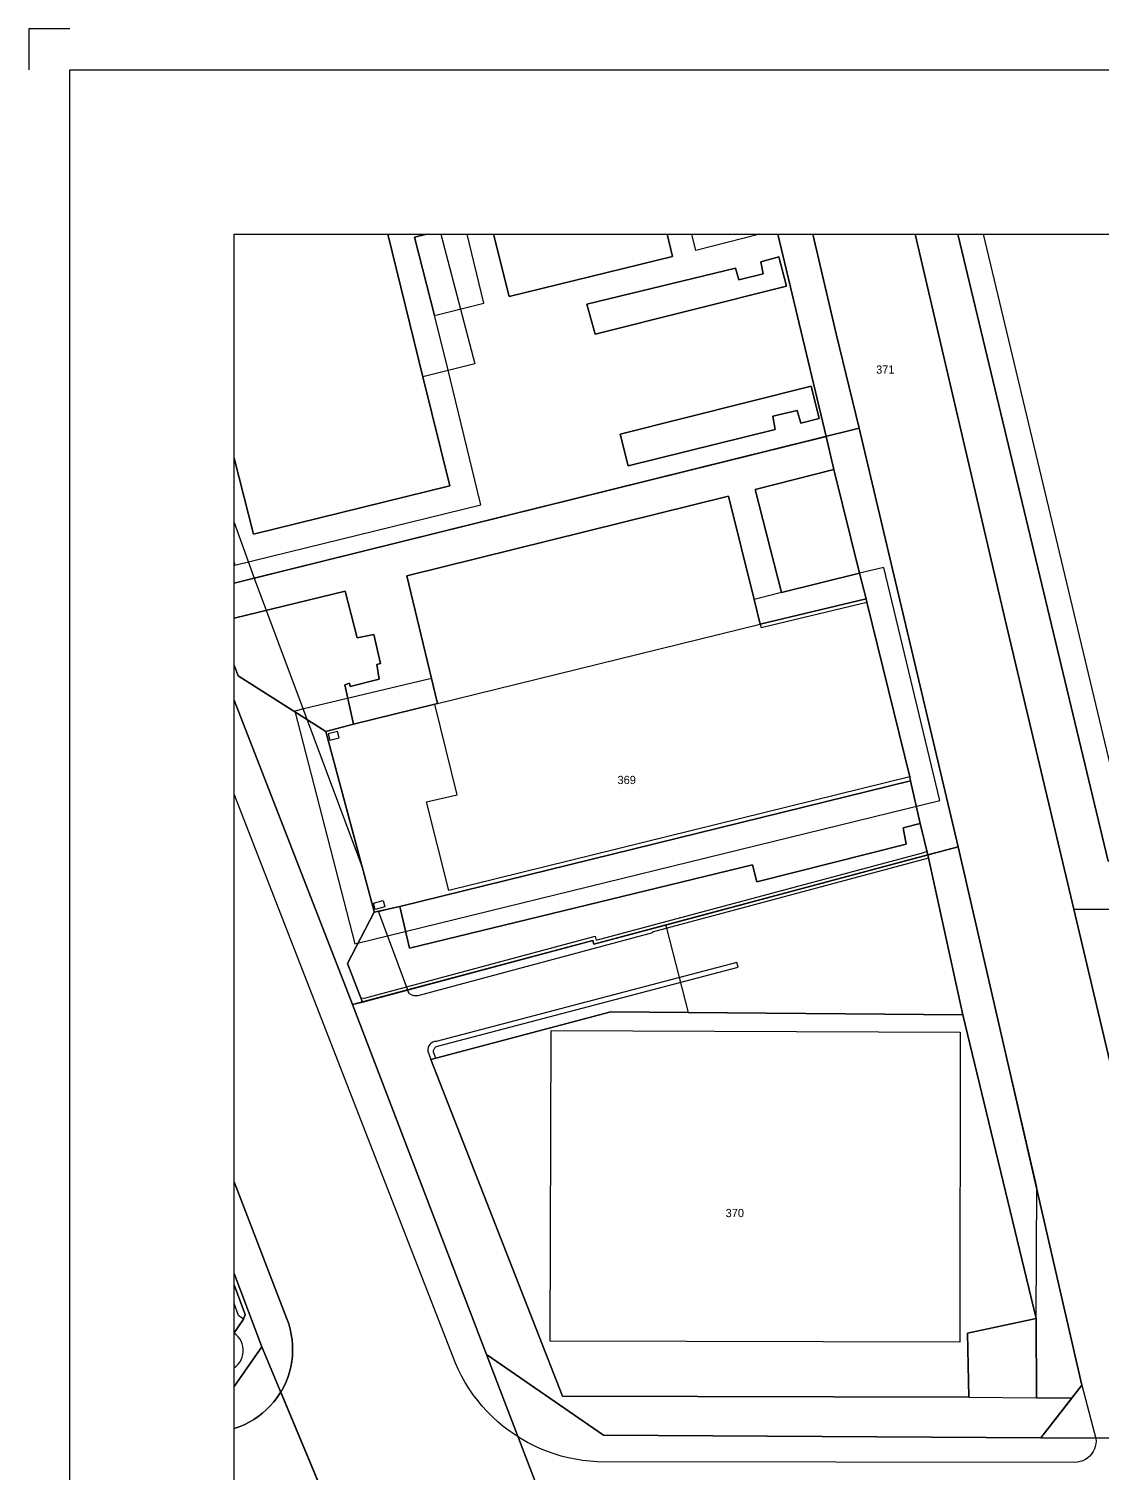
# Model space of a CAD drawing. Header units: millimetres. Extents: x -89652 to 120348, y -80434 to 68066.
# Drawn here: x -89652 to -24292, y -19879 to 68066 of the extents above; entities that cross this region are included whole.
import ezdxf

# ---------------------------------------------------------------- set-up
doc = ezdxf.new("R2010")
doc.units = ezdxf.units.MM
for name, color, linetype in [('A1A0_AVDATEN', 251, 'Continuous'), ('A1T0_GEBAEUDE', 253, 'Continuous'), ('V_PLANLAYOUT', 252, 'Continuous')]:
    doc.layers.add(name, color=color, linetype=linetype)
doc.styles.add('___GED01', font='', dxfattribs={"height": 200})
doc.styles.get('___GED01').set_extended_font_data('GED01')

msp = doc.modelspace()

# ---------------------------------------------------------------- linework, layer by layer
at = {"layer": 'A1A0_AVDATEN'}
for points in [[(-77152, 34310), (-39092, 43745), (-40491, 49497), (-41905, 55566)], [(-77152, 35572), (-77112, 35410), (-62129, 39076), (-62164, 39242), (-64307, 48038), (-64951, 50619), (-66161, 55378), (-65419, 55566)], [(-77152, 38014), (-75927, 34614), (-41101, 43246), (-44050, 55566)], [(-64565, 55566), (-62498, 47666), (-65651, 46869), (-64016, 40235), (-75982, 37289), (-77152, 41931)], [(-41905, 55566), (-40491, 49497), (-39092, 43745), (-33057, 18262), (-25522, -14524), (-24672, -17771), (-24663, -17933), (-24675, -18095), (-24706, -18254), (-24757, -18408), (-24827, -18554), (-24915, -18690), (-25028, -18824), (-25158, -18942), (-25303, -19042), (-25459, -19121), (-25625, -19178), (-25797, -19213), (-25972, -19224), (-55043, -19188), (-55486, -19158), (-55927, -19108), (-56365, -19038), (-56800, -18948), (-57230, -18839), (-57655, -18711), (-58074, -18564), (-58485, -18398), (-58889, -18214), (-59284, -18012), (-59670, -17792), (-60045, -17555), (-60409, -17301), (-60762, -17031), (-61101, -16747), (-61427, -16447), (-61739, -16133), (-62037, -15806), (-62320, -15465), (-62588, -15112), (-62839, -14747), (-63073, -14371), (-63291, -13986), (-63491, -13590), (-63672, -13186), (-77152, 21460)], [(-44050, 55566), (-41101, 43246), (-40621, 41237), (-39062, 34915), (-38667, 33354), (-38620, 33160), (-36012, 22522), (-35958, 22286), (-35373, 19677), (-34912, 17765), (-32778, 8024), (-28304, -10459), (-28286, -15290), (-26145, -15325), (-28021, -17740), (-54664, -17558), (-61785, -12660), (-69948, 8647), (-77152, 27195)], [(-77152, 32175), (-70397, 33823), (-69652, 30979), (-68651, 31187), (-68235, 29414), (-68460, 29364), (-68313, 28471), (-70078, 28027), (-70130, 28220), (-70417, 28132), (-69883, 25728), (-64937, 26937), (-64762, 26980), (-65128, 28500), (-66633, 34765), (-47036, 39601), (-45486, 33324), (-45113, 31814), (-38667, 33354), (-39062, 34915), (-43819, 33737), (-45421, 40026), (-40621, 41237), (-41101, 43246), (-44050, 55566)], [(-67793, 55566), (-65651, 46869), (-64016, 40235), (-75982, 37289), (-77152, 41931)], [(-67793, 55566), (-65651, 46869), (-64016, 40235)], [(-65419, 55566), (-66161, 55378), (-64951, 50619), (-61942, 51368), (-62964, 55566)], [(-50788, 55566), (-50457, 54215), (-60411, 51760), (-61351, 55566)], [(-45146, 55566), (-49032, 54578), (-49276, 55566)], [(-41905, 55566), (-40491, 49497), (-39092, 43745), (-33057, 18262), (-25522, -14524), (-28021, -17740), (-18406, -17749), (-26022, 14462), (-30108, 31743), (-35674, 55566)], [(-35674, 55566), (-30108, 31743), (-26022, 14462), (5, 14401), (8, 13337), (4749, 13341), (2151, 39358), (436, 55566)], [(-35674, 55566), (-30108, 31743), (-26022, 14462), (-18406, -17749)], [(-23920, 17392), (-33085, 55566)], [(-77152, 27195), (-69948, 8647), (-55314, 12563), (-55249, 12321), (-33057, 18262), (-39092, 43745), (-77152, 34310)], [(-41101, 43246), (-75927, 34614), (-69357, 17021), (-71573, 25273), (-69883, 25728), (-64937, 26937), (-64762, 26980), (-65128, 28500), (-66633, 34765), (-47036, 39601), (-45486, 33324), (-45113, 31814), (-38667, 33354), (-39062, 34915), (-40621, 41237), (-41101, 43246)], [(-64016, 40235), (-75982, 37289), (-77152, 41931)], [(-35958, 22286), (-67055, 14621), (-68618, 14272), (-68629, 14311), (-71573, 25273), (-69883, 25728), (-64937, 26937), (-64762, 26980), (-65128, 28500), (-72909, 26656), (-73454, 26526), (-69811, 12356), (-34173, 21081), (-37591, 35260), (-39062, 34915), (-43819, 33737), (-45486, 33324), (-45113, 31814), (-38667, 33354), (-38620, 33160), (-36012, 22522), (-35958, 22286)], [(-77152, 29321), (-76911, 28671), (-71573, 25273), (-69883, 25728), (-70417, 28132), (-70130, 28220), (-70078, 28027), (-68313, 28471), (-68460, 29364), (-68235, 29414), (-68651, 31187), (-69652, 30979), (-70397, 33823), (-77152, 32175)], [(-77152, 27195), (-69948, 8647), (-69344, 8808), (-70245, 11162), (-68618, 14272), (-68629, 14311), (-71573, 25273), (-76911, 28671), (-77152, 29321)], [(-40847, -67934), (-41692, -65540), (-44054, -58914), (-53968, -33063), (-61785, -12660), (-69948, 8647), (-77152, 27195)], [(-70749, 24903), (-70852, 25290), (-71432, 25134), (-71329, 24748), (-70749, 24903)], [(-35958, 22286), (-67055, 14621), (-68359, 14300), (-66588, 9546), (-55314, 12563), (-55249, 12321), (-50881, 13490), (-34912, 17765), (-35373, 19677), (-35958, 22286)], [(-34912, 17765), (-34860, 17572), (-51691, 13067), (-51678, 13019), (-65975, 9192), (-66086, 9176), (-66198, 9184), (-66305, 9217), (-66402, 9273), (-66484, 9349), (-66547, 9442), (-66588, 9546), (-69344, 8808), (-69439, 9057), (-69222, 9048), (-55173, 12808), (-55108, 12566), (-35153, 17909), (-34968, 17996), (-34912, 17765)], [(-34912, 17765), (-50881, 13490), (-50831, 13297), (-49503, 8173), (-32778, 8024), (-28304, -10459), (-28266, -2453), (-33057, 18262), (-34912, 17765)], [(-67981, 14598), (-68561, 14443), (-68665, 14830), (-68085, 14985), (-67981, 14598)], [(-65168, 5312), (-64878, 5389), (-65007, 5761), (-65006, 5854), (-64979, 5944), (-64930, 6023), (-64860, 6086), (-64777, 6128), (-64685, 6145), (-46456, 10925), (-46532, 11215), (-64853, 6411), (-64960, 6395), (-65060, 6358), (-65151, 6300), (-65229, 6225), (-65289, 6136), (-65330, 6036), (-65349, 5930), (-65347, 5823), (-65168, 5312)], [(-65347, 5823), (-65168, 5312)], [(-77152, -2137), (-73939, -10485), (-73828, -10797), (-73738, -11116), (-73669, -11440), (-73621, -11767), (-73595, -12097), (-73591, -12428), (-73608, -12759), (-73647, -13088), (-73707, -13414), (-73788, -13734), (-73890, -14049), (-74013, -14357), (-74155, -14656), (-74316, -14945), (-71333, -22099)], [(-77152, -17164), (-76841, -17056), (-76538, -16929), (-76244, -16782), (-75959, -16616), (-75687, -16432), (-75426, -16231), (-75180, -16014), (-74948, -15780), (-74731, -15532), (-74531, -15271), (-74349, -14997), (-74316, -14945), (-74155, -14656), (-74013, -14357), (-73890, -14049), (-73788, -13734), (-73707, -13414), (-73647, -13088), (-73608, -12759), (-73591, -12428), (-73595, -12097), (-73621, -11767), (-73669, -11440), (-73738, -11116), (-73828, -10797), (-73939, -10485), (-77152, -2137)], [(-77152, -7716), (-75469, -12183), (-67131, -32174), (-67047, -32475), (-56194, -60572), (-53493, -67934)], [(-77152, -14602), (-75469, -12183), (-77152, -7716)], [(-77152, -8411), (-76484, -10228), (-76585, -10504), (-77152, -11333)], [(-28304, -10459), (-32486, -11348), (-32415, -15264), (-28286, -15290), (-28304, -10459)], [(-77152, -27269), (-74114, -27207), (-67131, -32174), (-75469, -12183), (-77152, -14602)], [(-18406, -17749), (-28021, -17740), (-54664, -17558), (-61785, -12660), (-53968, -33063)], [(-77152, -24511), (-70797, -24644), (-70366, -24653), (-70266, -24655), (-71333, -22099), (-74316, -14945), (-74349, -14997), (-74531, -15271), (-74731, -15532), (-74948, -15780), (-75180, -16014), (-75426, -16231), (-75687, -16432), (-75959, -16616), (-76244, -16782), (-76538, -16929), (-76841, -17056), (-77152, -17164)]]:
    msp.add_lwpolyline(points, dxfattribs=at)
for points in [[(-43503, 52392), (-55166, 49476), (-55668, 51298), (-46616, 53489), (-46416, 52787), (-44928, 53147), (-45075, 53884), (-43987, 54188)], [(-55166, 49476), (-43503, 52392), (-43987, 54188), (-45075, 53884), (-44928, 53147), (-46416, 52787), (-46616, 53489), (-55668, 51298)], [(-44200, 43680), (-53159, 41452), (-53650, 43391), (-42006, 46301), (-41519, 44340), (-42642, 44048), (-42865, 44837), (-44353, 44478)], [(-53159, 41452), (-44200, 43680), (-44353, 44478), (-42865, 44837), (-42642, 44048), (-41519, 44340), (-42006, 46301), (-53650, 43391)], [(-43819, 33737), (-39062, 34915), (-40621, 41237), (-45421, 40026)], [(-35958, 22286), (-67055, 14621), (-66463, 12078), (-45578, 17168), (-45316, 16120), (-36230, 18414), (-36416, 19410), (-35373, 19677)], [(-70245, 11162), (-69344, 8808), (-55314, 12563), (-55249, 12321), (-34912, 17765), (-35373, 19677), (-36416, 19410), (-36230, 18414), (-45316, 16120), (-45578, 17168), (-66463, 12078), (-67055, 14621), (-68618, 14272)], [(-25522, -14524), (-33057, 18262), (-55249, 12321), (-55314, 12563), (-69948, 8647), (-61785, -12660), (-54664, -17558), (-28021, -17740)], [(-69344, 8808), (-69948, 8647), (-61785, -12660), (-54664, -17558), (-28021, -17740), (-26145, -15325), (-28286, -15290), (-28304, -10459), (-32486, -11348), (-32415, -15264), (-57164, -15202), (-65168, 5312), (-54205, 8214), (-49503, 8173), (-32778, 8024), (-34912, 17765), (-55249, 12321), (-55314, 12563)], [(-26022, 14462), (-18406, -17749), (-15, -17692), (8, 13337), (5, 14401)]]:
    msp.add_lwpolyline(points, close=True, dxfattribs=at)
at = {"layer": 'A1T0_GEBAEUDE'}
for points in [[(-77152, 41931), (-75982, 37289), (-64016, 40235), (-65651, 46869), (-67793, 55566)], [(-61351, 55566), (-60411, 51760), (-50457, 54215), (-50788, 55566)], [(-33085, 55566), (-23920, 17392), (-22468, 17690), (-11722, 20210), (-4700, 21857), (-4000, 19374), (1425, 20650), (-1504, 32711), (-7056, 55566)], [(-22468, 17690), (-31510, 55566)], [(-36012, 22522), (-64077, 15600), (-65437, 20992), (-63578, 21431), (-64937, 26937), (-45113, 31814), (-45046, 31604), (-38620, 33160)], [(-57852, 7066), (-32931, 6978), (-32949, -11897), (-57914, -11842), (-57852, 7066)], [(-77152, -11333), (-76585, -10504), (-76484, -10228), (-77152, -8411)], [(-76585, -10504), (-76883, -10284), (-77152, -9552)], [(-77152, -13476), (-77025, -13371), (-76911, -13250), (-76814, -13117), (-76734, -12972), (-76672, -12818), (-76631, -12658), (-76610, -12494), (-76610, -12329), (-76631, -12165), (-76672, -12004), (-76734, -11851), (-76814, -11706), (-76911, -11572), (-77025, -11452), (-77152, -11347)]]:
    msp.add_lwpolyline(points, dxfattribs=at)
for points in [[(-68629, 14311), (-68618, 14272), (-67055, 14621), (-35958, 22286), (-36012, 22522), (-38620, 33160), (-38667, 33354), (-45113, 31814), (-45486, 33324), (-47036, 39601), (-66633, 34765), (-65128, 28500), (-64762, 26980), (-64937, 26937), (-69883, 25728), (-71573, 25273)], [(-28304, -10459), (-32778, 8024), (-49503, 8173), (-54205, 8214), (-65168, 5312), (-57164, -15202), (-32415, -15264), (-32486, -11348)]]:
    msp.add_lwpolyline(points, close=True, dxfattribs=at)
at = {"layer": 'Defpoints'}
msp.add_lwpolyline([(-77152, 55566), (95848, 55566), (95848, -67934), (-77152, -67934)], close=True, dxfattribs=at)
at = {"layer": 'V_PLANLAYOUT'}
for points in [[(-87152, 68066), (-89652, 68066), (-89652, 65566)], [(105848, -77934), (-87152, -77934), (-87152, 65566), (105848, 65566), (105848, -77934)]]:
    msp.add_lwpolyline(points, dxfattribs=at)

# ---------------------------------------------------------------- texts
at = {"layer": 'A1A0_AVDATEN', "style": '___GED01'}
for s, p in [('371', (-38054, 47071)), ('369', (-53803, 22080)), ('370', (-47219, -4291))]:
    msp.add_text(s, height=500, dxfattribs=at).set_placement(p)

doc.saveas('drawing.dxf')
